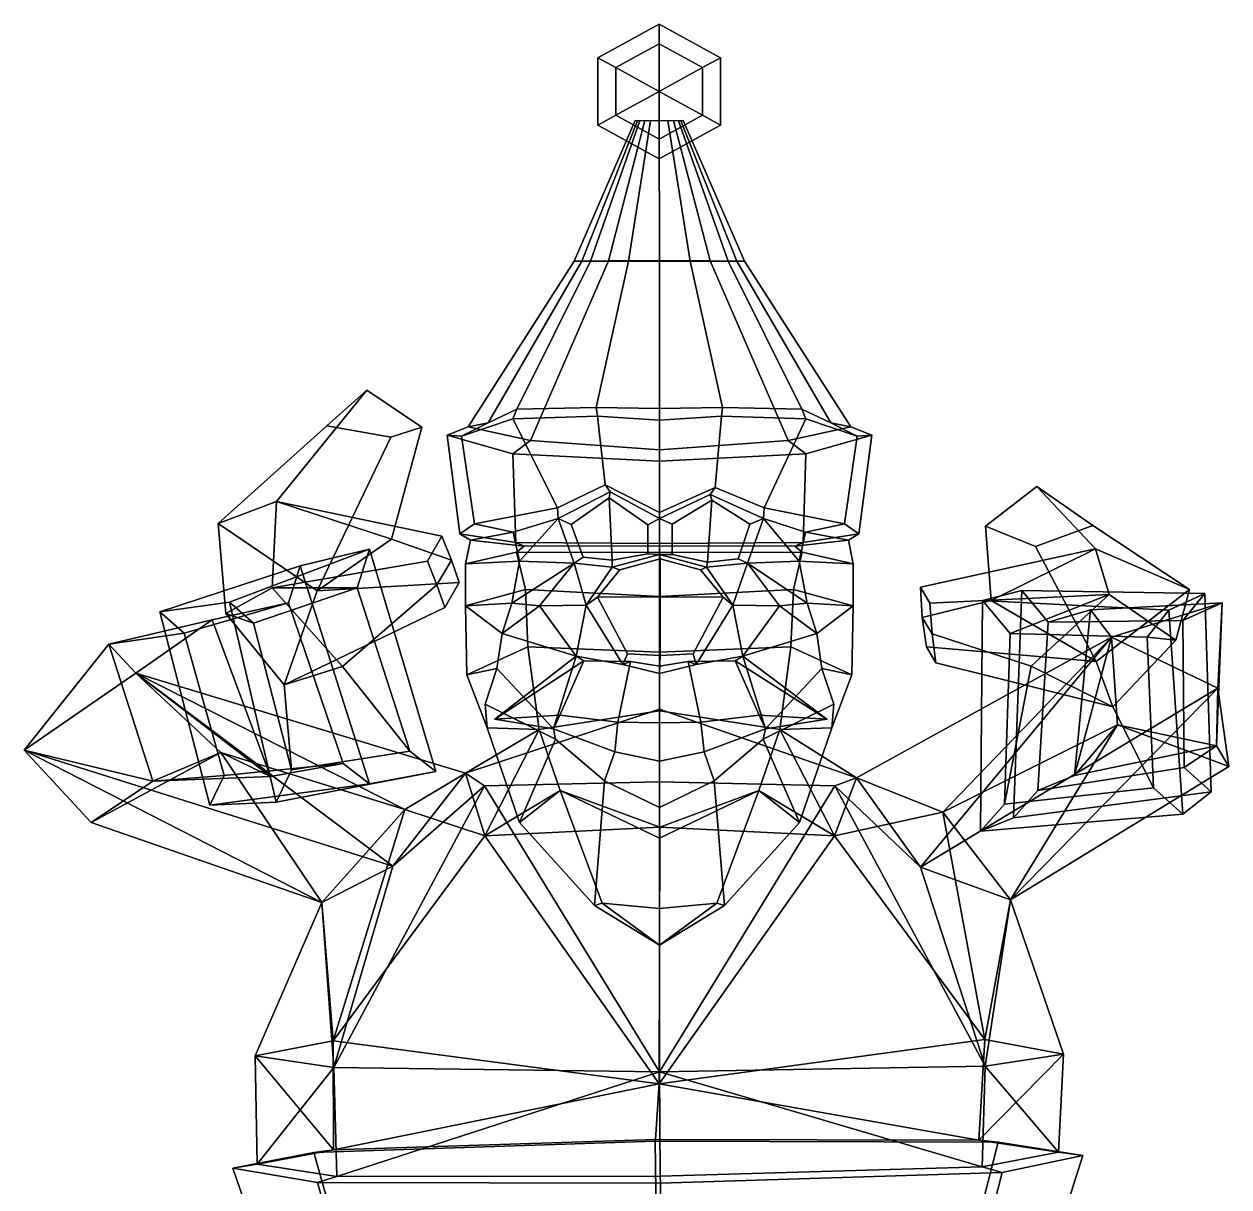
# Model space of a CAD drawing. Extents: x -201 to 177, y -160 to 389.
# Drawn here: x -201 to 176.5, y 24.4 to 388.8 of the extents above; entities that cross this region are included whole.
import ezdxf

# ---------------------------------------------------------------- set-up
doc = ezdxf.new("R2010")
doc.units = 0

msp = doc.modelspace()

# ---------------------------------------------------------------- linework, layer by layer
for p in [(-53.499561, 170.965149, 96.495125), (50.507008, 170.965149, 96.495125)]:
    msp.add_point(p)
for points in [[(-15.578745, 375.141785, 63.430351), (-1.969854, 382.606018, 63.430351), (-1.969851, 388.789612, 48.941158), (-21.21575, 378.233582, 48.941162)], [(-15.578739, 375.141785, 34.451965), (-21.21575, 378.233582, 48.941162), (-1.969851, 388.789612, 48.941158), (-1.969848, 382.606018, 34.451965)], [(11.639069, 375.141785, 63.430351), (17.276043, 378.233582, 48.941158), (-1.969851, 388.789612, 48.941158), (-1.969854, 382.606018, 63.430351)], [(11.639072, 375.141785, 34.451965), (-1.969848, 382.606018, 34.451965), (-1.969851, 388.789612, 48.941158), (17.276043, 378.233582, 48.941158)], [(-1.969855, 367.677551, 69.431976), (-1.969854, 382.606018, 63.430351), (-15.578745, 375.141785, 63.430351)], [(-1.969856, 367.677551, 28.450333), (-15.578739, 375.141785, 34.451965), (-1.969848, 382.606018, 34.451965)], [(-1.969856, 367.677551, 28.450333), (-1.969848, 382.606018, 34.451965), (11.639072, 375.141785, 34.451965)], [(-1.969855, 367.677551, 69.431976), (11.639069, 375.141785, 63.430351), (-1.969854, 382.606018, 63.430351)], [(-21.21575, 357.12149, 48.941162), (-15.578745, 360.213287, 63.430351), (-15.578745, 375.141785, 63.430351), (-21.21575, 378.233582, 48.941162)], [(-21.21575, 357.12149, 48.941162), (-21.21575, 378.233582, 48.941162), (-15.578739, 375.141785, 34.451965), (-15.578739, 360.213287, 34.451965)], [(17.276043, 357.12149, 48.941158), (17.276043, 378.233582, 48.941158), (11.639069, 375.141785, 63.430351), (11.639069, 360.213287, 63.430351)], [(17.276043, 357.12149, 48.941158), (11.639072, 360.213287, 34.451965), (11.639072, 375.141785, 34.451965), (17.276043, 378.233582, 48.941158)], [(-15.578745, 360.213287, 63.430351), (-1.969855, 367.677551, 69.431976), (-15.578745, 375.141785, 63.430351)], [(-15.578739, 360.213287, 34.451965), (-15.578739, 375.141785, 34.451965), (-1.969856, 367.677551, 28.450333)], [(11.639072, 360.213287, 34.451965), (-1.969856, 367.677551, 28.450333), (11.639072, 375.141785, 34.451965)], [(11.639069, 360.213287, 63.430351), (11.639069, 375.141785, 63.430351), (-1.969855, 367.677551, 69.431976)], [(-1.969854, 352.749054, 63.430351), (-1.969855, 367.677551, 69.431976), (-15.578745, 360.213287, 63.430351)], [(-1.969848, 352.749054, 34.451965), (-15.578739, 360.213287, 34.451965), (-1.969856, 367.677551, 28.450333)], [(-1.969848, 352.749054, 34.451965), (-1.969856, 367.677551, 28.450333), (11.639072, 360.213287, 34.451965)], [(-1.969854, 352.749054, 63.430351), (11.639069, 360.213287, 63.430351), (-1.969855, 367.677551, 69.431976)], [(-1.969851, 346.565491, 48.941158), (-1.969854, 352.749054, 63.430351), (-15.578745, 360.213287, 63.430351), (-21.21575, 357.12149, 48.941162)], [(-1.969851, 346.565491, 48.941158), (-21.21575, 357.12149, 48.941162), (-15.578739, 360.213287, 34.451965), (-1.969848, 352.749054, 34.451965)], [(-1.969851, 346.565491, 48.941158), (17.276043, 357.12149, 48.941158), (11.639069, 360.213287, 63.430351), (-1.969854, 352.749054, 63.430351)], [(-1.969851, 346.565491, 48.941158), (-1.969848, 352.749054, 34.451965), (11.639072, 360.213287, 34.451965), (17.276043, 357.12149, 48.941158)], [(-9.452437, 358.544159, 47.415455), (-6.451492, 358.563049, 43.899387), (-17.898188, 314.563049, 30.320601), (-28.615849, 314.544159, 41.662754)], [(-8.765778, 358.524811, 51.012367), (-9.452437, 358.544159, 47.415455), (-28.615849, 314.544159, 41.662754), (-26.163492, 314.524811, 53.265697)], [(-8.015762, 358.500824, 55.471481), (-8.765778, 358.524811, 51.012367), (-26.163492, 314.524811, 53.265697), (-23.484865, 314.500824, 67.64994)], [(-4.675262, 358.489166, 57.636448), (-8.015762, 358.500824, 55.471481), (-23.484865, 314.500824, 67.64994), (-11.554507, 314.489166, 74.633705)], [(-6.451492, 358.563049, 43.899387), (-1.97984, 358.575806, 41.530643), (-1.928, 314.575806, 22.679499), (-17.898188, 314.563049, 30.320601)], [(-1.97984, 358.482361, 58.899921), (-4.675262, 358.489166, 57.636448), (-11.554507, 314.489166, 74.633705), (-1.928, 314.482361, 78.709419)], [(2.491812, 358.563049, 43.899387), (14.042187, 314.563049, 30.320601), (-1.928, 314.575806, 22.679499), (-1.97984, 358.575806, 41.530643)], [(-1.97984, 358.482361, 58.899921), (-1.928, 314.482361, 78.709419), (7.698507, 314.489166, 74.633705), (0.715582, 358.489166, 57.636448)], [(0.715582, 358.489166, 57.636448), (7.698507, 314.489166, 74.633705), (19.628866, 314.500824, 67.64994), (4.056083, 358.500824, 55.471481)], [(5.49276, 358.544159, 47.415455), (24.759855, 314.544159, 41.662754), (14.042187, 314.563049, 30.320601), (2.491812, 358.563049, 43.899387)], [(4.056083, 358.500824, 55.471481), (19.628866, 314.500824, 67.64994), (22.307491, 314.524811, 53.265697), (4.806098, 358.524811, 51.012367)], [(4.806098, 358.524811, 51.012367), (22.307491, 314.524811, 53.265697), (24.759855, 314.544159, 41.662754), (5.49276, 358.544159, 47.415455)], [(-42.271126, 258.302338, 16.319864), (-61.859039, 262.550781, 37.509758), (-28.615849, 314.544159, 41.662754), (-17.898188, 314.563049, 30.320601)], [(-61.859039, 262.550781, 37.509758), (-55.5891, 263.85083, 60.679428), (-26.163492, 314.524811, 53.265697), (-28.615849, 314.544159, 41.662754)], [(-55.5891, 263.85083, 60.679428), (-46.548569, 268.130646, 88.605896), (-23.484865, 314.500824, 67.64994), (-26.163492, 314.524811, 53.265697)], [(-46.548569, 268.130646, 88.605896), (-21.688263, 268.646545, 101.565422), (-11.554507, 314.489166, 74.633705), (-23.484865, 314.500824, 67.64994)], [(-1.9, 255.407593, -2.974264), (-42.271126, 258.302338, 16.319864), (-17.898188, 314.563049, 30.320601), (-1.928, 314.575806, 22.679499)], [(-1.9, 268.329163, 108.993706), (-1.928, 314.482361, 78.709419), (-11.554507, 314.489166, 74.633705), (-21.688263, 268.646545, 101.565422)], [(-1.9, 255.407593, -2.974264), (-1.928, 314.575806, 22.679499), (14.042187, 314.563049, 30.320601), (38.471123, 258.302338, 16.319864)], [(-1.9, 268.329163, 108.993706), (17.88826, 268.646545, 101.565422), (7.698507, 314.489166, 74.633705), (-1.928, 314.482361, 78.709419)], [(42.748573, 268.130646, 88.605896), (19.628866, 314.500824, 67.64994), (7.698507, 314.489166, 74.633705), (17.88826, 268.646545, 101.565422)], [(38.471123, 258.302338, 16.319864), (14.042187, 314.563049, 30.320601), (24.759855, 314.544159, 41.662754), (58.059044, 262.550781, 37.509758)], [(51.789104, 263.85083, 60.679428), (22.307491, 314.524811, 53.265697), (19.628866, 314.500824, 67.64994), (42.748573, 268.130646, 88.605896)], [(58.059044, 262.550781, 37.509758), (24.759855, 314.544159, 41.662754), (22.307491, 314.524811, 53.265697), (51.789104, 263.85083, 60.679428)], [(-106.104324, 262.943878, 145.854721), (-93.538101, 274.044708, 138.04895), (-121.907433, 239.209473, 101.148438), (-140.196259, 232.330688, 124.64518)], [(-76.378258, 262.519043, 139.421951), (-85.895195, 227.375732, 109.800758), (-121.907433, 239.209473, 101.148438), (-93.538101, 274.044708, 138.04895)], [(-86.106537, 259.359802, 152.072952), (-76.378258, 262.519043, 139.421951), (-93.538101, 274.044708, 138.04895), (-106.104324, 262.943878, 145.854721)], [(-47.79092, 265.059784, 92.966484), (-46.548569, 268.130646, 88.605896), (-55.5891, 263.85083, 60.679428), (-63.887779, 259.687042, 61.73048)], [(-21.299599, 265.970154, 106.255333), (-21.688263, 268.646545, 101.565422), (-46.548569, 268.130646, 88.605896), (-47.79092, 265.059784, 92.966484)], [(-1.9, 264.691833, 112.282356), (-1.9, 268.329163, 108.993706), (-21.688263, 268.646545, 101.565422), (-21.299599, 265.970154, 106.255333)], [(-1.9, 264.691833, 112.282356), (17.499596, 265.970154, 106.255333), (17.88826, 268.646545, 101.565422), (-1.9, 268.329163, 108.993706)], [(17.499596, 265.970154, 106.255333), (43.990925, 265.059784, 92.966484), (42.748573, 268.130646, 88.605896), (17.88826, 268.646545, 101.565422)], [(43.990925, 265.059784, 92.966484), (60.08778, 259.687042, 61.73048), (51.789104, 263.85083, 60.679428), (42.748573, 268.130646, 88.605896)], [(-33.883507, 237.161682, 96.802116), (-47.79092, 265.059784, 92.966484), (-63.887779, 259.687042, 61.73048), (-59.840714, 232.232391, 77.739914)], [(-18.942772, 244.40741, 108.592934), (-21.299599, 265.970154, 106.255333), (-47.79092, 265.059784, 92.966484), (-33.883507, 237.161682, 96.802116)], [(-1.9, 235.742004, 112.074959), (-1.9, 264.691833, 112.282356), (-21.299599, 265.970154, 106.255333), (-18.942772, 244.40741, 108.592934)], [(-1.9, 235.742004, 112.074959), (15.546495, 243.599976, 108.592934), (17.499596, 265.970154, 106.255333), (-1.9, 264.691833, 112.282356)], [(15.546495, 243.599976, 108.592934), (30.955547, 237.161682, 96.802124), (43.990925, 265.059784, 92.966484), (17.499596, 265.970154, 106.255333)], [(30.955547, 237.161682, 96.802124), (56.040722, 232.232391, 77.739914), (60.08778, 259.687042, 61.73048), (43.990925, 265.059784, 92.966484)], [(-86.106537, 259.359802, 152.072952), (-106.104324, 262.943878, 145.854721), (-140.196259, 232.330688, 124.64518), (-109.155182, 211.216858, 126.610046)], [(-86.106537, 259.359802, 152.072952), (-109.155182, 211.216858, 126.610046), (-85.895195, 227.375732, 109.800758), (-76.378258, 262.519043, 139.421951)], [(-63.887779, 259.687042, 61.73048), (-55.5891, 263.85083, 60.679428), (-61.859039, 262.550781, 37.509758), (-68.413467, 259.932465, 35.851646)], [(-68.413467, 259.932465, 35.851646), (-61.859039, 262.550781, 37.509758), (-42.271126, 258.302338, 16.319864), (-47.799843, 254.167389, 12.511164)], [(64.613472, 259.932465, 35.851646), (43.999844, 254.167389, 12.511164), (38.471123, 258.302338, 16.319864), (58.059044, 262.550781, 37.509758)], [(60.08778, 259.687042, 61.73048), (64.613472, 259.932465, 35.851646), (58.059044, 262.550781, 37.509758), (51.789104, 263.85083, 60.679428)], [(-59.840714, 232.232391, 77.739914), (-63.887779, 259.687042, 61.73048), (-68.413467, 259.932465, 35.851646), (-64.414131, 229.068604, 40.018829)], [(-64.414131, 229.068604, 40.018829), (-68.413467, 259.932465, 35.851646), (-47.799843, 254.167389, 12.511164), (-46.904514, 226.330261, 13.866787)], [(-47.799843, 254.167389, 12.511164), (-42.271126, 258.302338, 16.319864), (-1.9, 255.407593, -2.974264), (-1.9, 251.79187, -7.526243)], [(43.999844, 254.167389, 12.511164), (-1.9, 251.79187, -7.526243), (-1.9, 255.407593, -2.974264), (38.471123, 258.302338, 16.319864)], [(60.614136, 229.068604, 40.018829), (43.104519, 226.330261, 13.866787), (43.999844, 254.167389, 12.511164), (64.613472, 259.932465, 35.851646)], [(56.040722, 232.232391, 77.739914), (60.614136, 229.068604, 40.018829), (64.613472, 259.932465, 35.851646), (60.08778, 259.687042, 61.73048)], [(-46.904514, 226.330261, 13.866787), (-47.799843, 254.167389, 12.511164), (-1.9, 251.79187, -7.526243), (-1.9, 226.044067, -5.901319)], [(43.104519, 226.330261, 13.866787), (-1.9, 226.044067, -5.901319), (-1.9, 251.79187, -7.526243), (43.999844, 254.167389, 12.511164)], [(-18.942772, 244.40741, 108.592934), (-33.883507, 237.161682, 96.802116), (-33.590797, 233.864807, 94.976685), (-17.374081, 242.192871, 107.094673)], [(-17.632929, 240.297668, 104.469688), (-17.374081, 242.192871, 107.094673), (-33.590797, 233.864807, 94.976685), (-29.570061, 231.928955, 94.654114)], [(-1.9, 235.742004, 112.074959), (-18.942772, 244.40741, 108.592934), (-17.374081, 242.192871, 107.094673), (-1.9, 233.860413, 109.102097)], [(-17.632929, 240.297668, 104.469688), (-5.485055, 231.925781, 106.095718), (-1.9, 233.860413, 109.102097), (-17.374081, 242.192871, 107.094673)], [(-1.9, 235.742004, 112.074959), (-1.9, 233.860413, 109.102097), (13.977801, 241.385437, 107.094673), (15.546495, 243.599976, 108.592934)], [(15.546495, 243.599976, 108.592934), (13.977801, 241.385437, 107.094673), (30.662834, 233.864807, 94.976685), (30.955547, 237.161682, 96.802124)], [(115.934364, 225.089081, 149.764633), (133.859131, 231.717468, 138.300156), (116.366211, 243.887878, 138.091156), (100.303787, 231.459351, 140.674362)], [(100.303787, 231.459351, 140.674362), (116.366211, 243.887878, 138.091156), (134.771759, 224.406067, 77.729561), (102.049583, 208.185608, 93.732841)], [(133.859131, 231.717468, 138.300156), (164.143494, 211.631989, 94.173965), (134.771759, 224.406067, 77.729561), (116.366211, 243.887878, 138.091156)], [(-140.196259, 232.330688, 124.64518), (-121.907433, 239.209473, 101.148438), (-123.286186, 212.124847, 87.953026), (-137.731277, 204.10434, 108.167786)], [(-70.037285, 228.307617, 96.173248), (-74.534126, 220.538757, 89.876015), (-123.286186, 212.124847, 87.953026), (-121.907433, 239.209473, 101.148438)], [(-66.995583, 220.799744, 103.394608), (-70.037285, 228.307617, 96.173248), (-121.907433, 239.209473, 101.148438), (-85.895195, 227.375732, 109.800758)], [(-16.733572, 220.804565, 102.64016), (-17.632929, 240.297668, 104.469688), (-29.570061, 231.928955, 94.654114), (-25.823059, 221.739136, 97.547935)], [(-5.485055, 231.925781, 106.095718), (-17.632929, 240.297668, 104.469688), (-16.733572, 220.804565, 102.64016), (-5.485055, 222.808533, 106.939919)], [(14.484674, 239.602539, 104.268639), (13.977801, 241.385437, 107.094673), (-1.9, 233.860413, 109.102097), (2.138192, 232.045044, 106.276031)], [(2.138192, 232.045044, 106.276031), (2.138192, 222.540436, 107.318275), (13.16766, 220.1922, 102.009949), (14.484674, 239.602539, 104.268639)], [(13.16766, 220.1922, 102.009949), (22.729984, 221.188232, 95.723228), (26.404018, 232.048462, 92.15062), (14.484674, 239.602539, 104.268639)], [(14.484674, 239.602539, 104.268639), (26.404018, 232.048462, 92.15062), (30.662834, 233.864807, 94.976685), (13.977801, 241.385437, 107.094673)], [(-47.675175, 229.576508, 78.249641), (-33.590797, 233.864807, 94.976685), (-33.883507, 237.161682, 96.802116), (-59.840714, 232.232391, 77.739914)], [(43.875175, 229.576508, 78.249641), (56.040722, 232.232391, 77.739914), (30.955547, 237.161682, 96.802124), (30.662834, 233.864807, 94.976685)], [(-109.155182, 211.216858, 126.610046), (-140.196259, 232.330688, 124.64518), (-137.731277, 204.10434, 108.167786), (-119.474747, 181.783051, 111.042107)], [(-59.840714, 232.232391, 77.739914), (-64.414131, 229.068604, 40.018829), (-61.108589, 227.054871, 41.26128), (-47.675175, 229.576508, 78.249641)], [(-45.702423, 220.459045, 78.655991), (-33.590797, 233.864807, 94.976685), (-47.675175, 229.576508, 78.249641)], [(-28.66053, 219.898438, 98.549278), (-33.590797, 233.864807, 94.976685), (-45.702423, 220.459045, 78.655991)], [(-25.823059, 221.739136, 97.547935), (-29.570061, 231.928955, 94.654114), (-33.590797, 233.864807, 94.976685), (-28.66053, 219.898438, 98.549278)], [(-5.485055, 222.808533, 106.939919), (-1.9, 222.561096, 110.144325), (-1.9, 233.860413, 109.102097), (-5.485055, 231.925781, 106.095718)], [(2.138192, 222.540436, 107.318275), (2.138192, 232.045044, 106.276031), (-1.9, 233.860413, 109.102097), (-1.9, 222.561096, 110.144325)], [(22.729984, 221.188232, 95.723228), (25.732569, 219.898438, 98.549278), (30.662834, 233.864807, 94.976685), (26.404018, 232.048462, 92.15062)], [(25.732569, 219.898438, 98.549278), (41.90242, 220.459045, 78.655991), (30.662834, 233.864807, 94.976685)], [(41.90242, 220.459045, 78.655991), (43.875175, 229.576508, 78.249641), (30.662834, 233.864807, 94.976685)], [(56.040722, 232.232391, 77.739914), (43.875175, 229.576508, 78.249641), (57.308598, 227.054871, 41.26128), (60.614136, 229.068604, 40.018829)], [(115.934364, 225.089081, 149.764633), (100.303787, 231.459351, 140.674362), (102.049583, 208.185608, 93.732841), (134.905823, 189.063354, 98.205177)], [(115.934364, 225.089081, 149.764633), (134.905823, 189.063354, 98.205177), (164.143494, 211.631989, 94.173965), (133.859131, 231.717468, 138.300156)], [(-64.638954, 213.762146, 110.651123), (-66.995583, 220.799744, 103.394608), (-85.895195, 227.375732, 109.800758), (-109.155182, 211.216858, 126.610046)], [(-66.995583, 220.799744, 103.394608), (-71.59671, 213.049011, 97.130127), (-74.534126, 220.538757, 89.876015), (-70.037285, 228.307617, 96.173248)], [(-64.414131, 229.068604, 40.018829), (-46.904514, 226.330261, 13.866787), (-44.318386, 225.217773, 14.896184), (-61.108589, 227.054871, 41.26128)], [(-47.675175, 229.576508, 78.249641), (-61.108589, 227.054871, 41.26128), (-62.612999, 219.642883, 42.462151), (-45.702423, 220.459045, 78.655991)], [(-62.612999, 219.642883, 42.462151), (-61.108589, 227.054871, 41.26128), (-44.318386, 225.217773, 14.896184), (-46.630749, 223.322266, 12.67251)], [(60.614136, 229.068604, 40.018829), (57.308598, 227.054871, 41.26128), (40.518391, 225.217773, 14.896184), (43.104519, 226.330261, 13.866787)], [(58.813, 219.642883, 42.462151), (42.830746, 223.322266, 12.67251), (40.518391, 225.217773, 14.896184), (57.308598, 227.054871, 41.26128)], [(43.875175, 229.576508, 78.249641), (41.90242, 220.459045, 78.655991), (58.813, 219.642883, 42.462151), (57.308598, 227.054871, 41.26128)], [(-136.609909, 207.613678, 133.248962), (-92.766388, 224.226807, 92.431084), (-114.454132, 218.975708, 68.946381), (-158.400375, 204.595764, 108.488457)], [(-136.609909, 207.613678, 133.248962), (-129.069183, 201.096344, 127.73439), (-96.632813, 212.172882, 97.435585), (-92.766388, 224.226807, 92.431084)], [(-92.741112, 150.715637, 60.065868), (-114.454132, 218.975708, 68.946381), (-92.766388, 224.226807, 92.431084), (-72.006157, 154.599731, 85.604805)], [(-72.006157, 154.599731, 85.604805), (-92.766388, 224.226807, 92.431084), (-96.632813, 212.172882, 97.435585), (-80.126953, 160.934265, 91.640327)], [(-62.634781, 206.448975, 44.641083), (-62.612999, 219.642883, 42.462151), (-46.630749, 223.322266, 12.67251), (-43.885971, 211.625214, 11.188781)], [(-46.904514, 226.330261, 13.866787), (-1.9, 226.044067, -5.901319), (-1.9, 225.290588, -2.27502), (-44.318386, 225.217773, 14.896184)], [(-46.630749, 223.322266, 12.67251), (-44.318386, 225.217773, 14.896184), (-1.9, 225.290588, -2.27502), (-1.9, 223.248108, -2.405132)], [(-43.885971, 211.625214, 11.188781), (-46.630749, 223.322266, 12.67251), (-1.9, 223.248108, -2.405132), (-1.9, 209.371887, -0.945824)], [(-16.733572, 220.804565, 102.64016), (-16.70068, 218.617523, 104.835991), (-1.9, 222.561096, 110.144325), (-5.485055, 222.808533, 106.939919)], [(43.104519, 226.330261, 13.866787), (40.518391, 225.217773, 14.896184), (-1.9, 225.290588, -2.27502), (-1.9, 226.044067, -5.901319)], [(42.830746, 223.322266, 12.67251), (-1.9, 223.248108, -2.405132), (-1.9, 225.290588, -2.27502), (40.518391, 225.217773, 14.896184)], [(40.085972, 211.625214, 11.188781), (-1.9, 209.371887, -0.945824), (-1.9, 223.248108, -2.405132), (42.830746, 223.322266, 12.67251)], [(58.834785, 206.448975, 44.641083), (40.085972, 211.625214, 11.188781), (42.830746, 223.322266, 12.67251), (58.813, 219.642883, 42.462151)], [(79.877319, 212.367798, 84.716461), (134.771759, 224.406067, 77.729561), (138.977051, 210.038025, 49.624439), (82.859764, 207.295715, 73.855492)], [(80.467361, 202.788574, 90.501991), (102.049583, 208.185608, 93.732841), (134.771759, 224.406067, 77.729561), (79.877319, 212.367798, 84.716461)], [(164.143494, 211.631989, 94.173965), (159.946365, 195.740112, 64.280838), (138.977051, 210.038025, 49.624439), (134.771759, 224.406067, 77.729561)], [(-158.400375, 204.595764, 108.488457), (-114.454132, 218.975708, 68.946381), (-118.089989, 207.426239, 73.682739), (-150.76088, 197.946594, 102.908241)], [(-71.59671, 213.049011, 97.130127), (-101.212685, 187.478271, 89.172134), (-123.286186, 212.124847, 87.953026), (-74.534126, 220.538757, 89.876015)], [(-92.741112, 150.715637, 60.065868), (-101.019012, 157.128357, 66.224464), (-118.089989, 207.426239, 73.682739), (-114.454132, 218.975708, 68.946381)], [(-64.638954, 213.762146, 110.651123), (-69.158562, 205.972229, 104.338448), (-71.59671, 213.049011, 97.130127), (-66.995583, 220.799744, 103.394608)], [(-45.702423, 220.459045, 78.655991), (-62.612999, 219.642883, 42.462151), (-62.634781, 206.448975, 44.641083), (-48.144192, 207.359863, 78.504814)], [(-48.144192, 207.359863, 78.504814), (-28.66053, 219.898438, 98.549278), (-45.702423, 220.459045, 78.655991)], [(-39.490215, 206.543152, 101.72583), (-28.66053, 219.898438, 98.549278), (-48.144192, 207.359863, 78.504814)], [(-39.490215, 206.543152, 101.72583), (-24.858456, 206.696472, 104.760262), (-28.66053, 219.898438, 98.549278)], [(-16.733572, 220.804565, 102.64016), (-25.823059, 221.739136, 97.547935), (-28.66053, 219.898438, 98.549278), (-16.70068, 218.617523, 104.835991)], [(-24.858456, 206.696472, 104.760262), (-16.70068, 218.617523, 104.835991), (-28.66053, 219.898438, 98.549278)], [(-1.641618, 209.357849, 128.666168), (-1.641618, 221.174744, 124.536148), (-14.264492, 217.740479, 121.01963), (-21.34082, 209.176147, 122.216965)], [(-1.641618, 221.174744, 124.536148), (-1.9, 222.561096, 110.144325), (-16.70068, 218.617523, 104.835991), (-14.264492, 217.740479, 121.01963)], [(-1.641618, 221.174744, 124.536148), (10.981255, 217.740479, 121.01963), (12.900679, 218.617523, 104.835991), (-1.9, 222.561096, 110.144325)], [(13.16766, 220.1922, 102.009949), (2.138192, 222.540436, 107.318275), (-1.9, 222.561096, 110.144325), (12.900679, 218.617523, 104.835991)], [(-1.641618, 209.357849, 128.666168), (18.057583, 209.176147, 122.216965), (10.981255, 217.740479, 121.01963), (-1.641618, 221.174744, 124.536148)], [(13.16766, 220.1922, 102.009949), (12.900679, 218.617523, 104.835991), (25.732569, 219.898438, 98.549278), (22.729984, 221.188232, 95.723228)], [(21.058456, 206.696472, 104.760262), (25.732569, 219.898438, 98.549278), (12.900679, 218.617523, 104.835991)], [(35.690216, 206.543152, 101.72583), (25.732569, 219.898438, 98.549278), (21.058456, 206.696472, 104.760262)], [(44.344196, 207.359863, 78.504814), (41.90242, 220.459045, 78.655991), (25.732569, 219.898438, 98.549278)], [(35.690216, 206.543152, 101.72583), (44.344196, 207.359863, 78.504814), (25.732569, 219.898438, 98.549278)], [(41.90242, 220.459045, 78.655991), (44.344196, 207.359863, 78.504814), (58.834785, 206.448975, 44.641083), (58.813, 219.642883, 42.462151)], [(-21.34082, 209.176147, 122.216965), (-14.264492, 217.740479, 121.01963), (-16.70068, 218.617523, 104.835991), (-24.858456, 206.696472, 104.760262)], [(18.057583, 209.176147, 122.216965), (21.058456, 206.696472, 104.760262), (12.900679, 218.617523, 104.835991), (10.981255, 217.740479, 121.01963)], [(-137.731277, 204.10434, 108.167786), (-123.286186, 212.124847, 87.953026), (-96.632813, 212.172882, 97.435585), (-129.069183, 201.096344, 127.73439)], [(-101.212685, 187.478271, 89.172134), (-80.126953, 160.934265, 91.640327), (-96.632813, 212.172882, 97.435585), (-123.286186, 212.124847, 87.953026)], [(-64.638954, 213.762146, 110.651123), (-109.155182, 211.216858, 126.610046), (-119.474747, 181.783051, 111.042107), (-69.158562, 205.972229, 104.338448)], [(-69.158562, 205.972229, 104.338448), (-119.474747, 181.783051, 111.042107), (-101.212685, 187.478271, 89.172134), (-71.59671, 213.049011, 97.130127)], [(-62.198425, 184.894714, 46.003769), (-62.634781, 206.448975, 44.641083), (-43.885971, 211.625214, 11.188781), (-43.093254, 193.637543, 14.099627)], [(-43.093254, 193.637543, 14.099627), (-43.885971, 211.625214, 11.188781), (-1.9, 209.371887, -0.945824), (-1.9, 192.011841, 3.485335)], [(39.293255, 193.637543, 14.099627), (-1.9, 192.011841, 3.485335), (-1.9, 209.371887, -0.945824), (40.085972, 211.625214, 11.188781)], [(58.398434, 184.894714, 46.003769), (39.293255, 193.637543, 14.099627), (40.085972, 211.625214, 11.188781), (58.834785, 206.448975, 44.641083)], [(80.467361, 202.788574, 90.501991), (79.877319, 212.367798, 84.716461), (82.859764, 207.295715, 73.855492), (83.569847, 197.729858, 79.649452)], [(134.905823, 189.063354, 98.205177), (140.186768, 174.841278, 70.234856), (159.946365, 195.740112, 64.280838), (164.143494, 211.631989, 94.173965)], [(-11.916492, 191.428162, 117.381271), (-21.34082, 209.176147, 122.216965), (-24.858456, 206.696472, 104.760262), (-13.366461, 188.109436, 104.511536)], [(-1.641618, 190.906677, 122.611298), (-1.641618, 209.357849, 128.666168), (-21.34082, 209.176147, 122.216965), (-11.916492, 191.428162, 117.381271)], [(-1.641618, 190.906677, 122.611298), (8.633257, 191.428162, 117.381271), (18.057583, 209.176147, 122.216965), (-1.641618, 209.357849, 128.666168)], [(8.633257, 191.428162, 117.381271), (9.566461, 188.109436, 104.511536), (21.058456, 206.696472, 104.760262), (18.057583, 209.176147, 122.216965)], [(81.734131, 193.686676, 96.282524), (134.905823, 189.063354, 98.205177), (102.049583, 208.185608, 93.732841), (80.467361, 202.788574, 90.501991)], [(83.569847, 197.729858, 79.649452), (82.859764, 207.295715, 73.855492), (138.977051, 210.038025, 49.624439), (114.531754, 187.621277, 54.841793)], [(109.005348, 140.097229, 25.090178), (98.671623, 135.927673, 56.284576), (99.298851, 208.167358, 66.606979), (111.613258, 211.271179, 36.804539)], [(98.671623, 135.927673, 56.284576), (106.201393, 144.307861, 60.231201), (108.029694, 197.83783, 68.144859), (99.298851, 208.167358, 66.606979)], [(157.678741, 205.085144, 87.740768), (168.976547, 210.384644, 57.060318), (111.613258, 211.271179, 36.804539), (99.298851, 208.167358, 66.606979)], [(157.678741, 205.085144, 87.740768), (99.298851, 208.167358, 66.606979), (108.029694, 197.83783, 68.144859), (150.903763, 196.69989, 84.061653)], [(114.531754, 187.621277, 54.841793), (138.977051, 210.038025, 49.624439), (108.029694, 197.83783, 68.144859), (106.201393, 144.307861, 60.231201)], [(159.946365, 195.740112, 64.280838), (150.903763, 196.69989, 84.061653), (108.029694, 197.83783, 68.144859), (138.977051, 210.038025, 49.624439)], [(109.005348, 140.097229, 25.090178), (111.613258, 211.271179, 36.804539), (119.896629, 201.353943, 38.245838), (116.695961, 148.597412, 29.112171)], [(168.976547, 210.384644, 57.060318), (162.128693, 201.845398, 53.331974), (119.896629, 201.353943, 38.245838), (111.613258, 211.271179, 36.804539)], [(170.951859, 148.234192, 48.342697), (168.976547, 210.384644, 57.060318), (157.678741, 205.085144, 87.740768), (162.067459, 141.211853, 80.582573)], [(170.951859, 148.234192, 48.342697), (162.465836, 155.862427, 46.482456), (162.128693, 201.845398, 53.331974), (168.976547, 210.384644, 57.060318)], [(-150.76088, 197.946594, 102.908241), (-118.089989, 207.426239, 73.682739), (-142.064529, 202.122711, 47.143318), (-174.417511, 194.511475, 75.833275)], [(-142.716248, 143.987335, 103.671776), (-121.992966, 144.917847, 130.825684), (-136.609909, 207.613678, 133.248962), (-158.400375, 204.595764, 108.488457)], [(-142.716248, 143.987335, 103.671776), (-158.400375, 204.595764, 108.488457), (-150.76088, 197.946594, 102.908241), (-138.290588, 153.369537, 98.56778)], [(-142.064529, 202.122711, 47.143318), (-118.089989, 207.426239, 73.682739), (-101.019012, 157.128357, 66.224464), (-123.803566, 152.9776, 38.506351)], [(-119.474747, 181.783051, 111.042107), (-137.731277, 204.10434, 108.167786), (-129.069183, 201.096344, 127.73439), (-117.223282, 155.060333, 125.320557)], [(-121.992966, 144.917847, 130.825684), (-117.223282, 155.060333, 125.320557), (-129.069183, 201.096344, 127.73439), (-136.609909, 207.613678, 133.248962)], [(-48.144192, 207.359863, 78.504814), (-62.634781, 206.448975, 44.641083), (-51.210266, 197.836487, 77.948036)], [(-52.81601, 186.906616, 78.12674), (-51.210266, 197.836487, 77.948036), (-62.634781, 206.448975, 44.641083), (-62.198425, 184.894714, 46.003769)], [(-51.210266, 197.836487, 77.948036), (-39.490215, 206.543152, 101.72583), (-48.144192, 207.359863, 78.504814)], [(-27.993595, 190.729797, 98.608398), (-39.490215, 206.543152, 101.72583), (-51.210266, 197.836487, 77.948036)], [(-27.993595, 190.729797, 98.608398), (-24.858456, 206.696472, 104.760262), (-39.490215, 206.543152, 101.72583)], [(-13.366461, 188.109436, 104.511536), (-24.858456, 206.696472, 104.760262), (-27.993595, 190.729797, 98.608398)], [(9.566461, 188.109436, 104.511536), (24.193596, 190.729797, 98.608398), (21.058456, 206.696472, 104.760262)], [(24.193596, 190.729797, 98.608398), (35.690216, 206.543152, 101.72583), (21.058456, 206.696472, 104.760262)], [(24.193596, 190.729797, 98.608398), (47.410271, 197.836487, 77.948036), (35.690216, 206.543152, 101.72583)], [(47.410271, 197.836487, 77.948036), (44.344196, 207.359863, 78.504814), (35.690216, 206.543152, 101.72583)], [(44.344196, 207.359863, 78.504814), (47.410271, 197.836487, 77.948036), (58.834785, 206.448975, 44.641083)], [(49.016014, 186.906616, 78.12674), (58.398434, 184.894714, 46.003769), (58.834785, 206.448975, 44.641083), (47.410271, 197.836487, 77.948036)], [(133.155838, 205.282593, 4.839164), (128.141205, 153.275421, -4.825712), (116.695961, 148.597412, 29.112171), (119.896629, 201.353943, 38.245838)], [(162.128693, 201.845398, 53.331974), (174.370453, 207.45697, 19.818716), (133.155838, 205.282593, 4.839164), (119.896629, 201.353943, 38.245838)], [(128.141205, 153.275421, -4.825712), (133.155838, 205.282593, 4.839164), (139.782288, 196.689392, -47.176369)], [(174.370453, 207.45697, 19.818716), (139.782288, 196.689392, -47.176369), (133.155838, 205.282593, 4.839164)], [(174.370453, 207.45697, 19.818716), (173.072357, 180.644714, -65.789093), (139.782288, 196.689392, -47.176369)], [(162.067459, 141.211853, 80.582573), (157.678741, 205.085144, 87.740768), (150.903763, 196.69989, 84.061653), (152.911224, 149.462494, 78.578423)], [(172.610809, 162.657867, 12.403302), (174.370453, 207.45697, 19.818716), (162.128693, 201.845398, 53.331974), (162.465836, 155.862427, 46.482456)], [(172.610809, 162.657867, 12.403302), (173.072357, 180.644714, -65.789093), (174.370453, 207.45697, 19.818716)], [(-174.417511, 194.511475, 75.833275), (-142.064529, 202.122711, 47.143318), (-165.984299, 185.442444, 1.320026)], [(-123.803566, 152.9776, 38.506351), (-165.984299, 185.442444, 1.320026), (-142.064529, 202.122711, 47.143318)], [(81.734131, 193.686676, 96.282524), (80.467361, 202.788574, 90.501991), (83.569847, 197.729858, 79.649452), (84.736359, 188.600952, 85.390495)], [(-160.659622, 151.57428, 70.161972), (-138.290588, 153.369537, 98.56778), (-150.76088, 197.946594, 102.908241), (-174.417511, 194.511475, 75.833275)], [(-52.81601, 186.906616, 78.12674), (-35.101604, 167.903839, 104.917747), (-27.993595, 190.729797, 98.608398), (-51.210266, 197.836487, 77.948036)], [(49.016014, 186.906616, 78.12674), (47.410271, 197.836487, 77.948036), (24.193596, 190.729797, 98.608398), (31.301603, 167.903839, 104.917747)], [(86.856232, 141.828583, 45.598557), (139.782288, 196.689392, -47.176369), (59.834824, 152.635468, 5.070443)], [(79.86747, 124.611786, -28.047304), (59.834824, 152.635468, 5.070443), (139.782288, 196.689392, -47.176369)], [(79.86747, 124.611786, -28.047304), (139.782288, 196.689392, -47.176369), (173.072357, 180.644714, -65.789093)], [(84.736359, 188.600952, 85.390495), (83.569847, 197.729858, 79.649452), (114.531754, 187.621277, 54.841793), (140.186768, 174.841278, 70.234856)], [(86.856232, 141.828583, 45.598557), (141.64679, 169.216919, -5.768358), (139.782288, 196.689392, -47.176369)], [(128.141205, 153.275421, -4.825712), (139.782288, 196.689392, -47.176369), (141.64679, 169.216919, -5.768358)], [(140.186768, 174.841278, 70.234856), (152.911224, 149.462494, 78.578423), (150.903763, 196.69989, 84.061653), (159.946365, 195.740112, 64.280838)], [(-174.417511, 194.511475, 75.833275), (-165.984299, 185.442444, 1.320026), (-200.961899, 161.259644, -0.534764)], [(-160.659622, 151.57428, 70.161972), (-174.417511, 194.511475, 75.833275), (-200.961899, 161.259644, -0.534764)], [(-55.869884, 168.283051, 50.112881), (-62.198425, 184.894714, 46.003769), (-43.093254, 193.637543, 14.099627), (-39.614113, 167.743103, 31.855993)], [(-39.614113, 167.743103, 31.855993), (-43.093254, 193.637543, 14.099627), (-1.9, 192.011841, 3.485335), (-1.878063, 173.599609, 8.88728)], [(35.869949, 167.743103, 31.855993), (-1.878063, 173.599609, 8.88728), (-1.9, 192.011841, 3.485335), (39.293255, 193.637543, 14.099627)], [(52.069885, 168.283051, 50.112881), (35.869949, 167.743103, 31.855993), (39.293255, 193.637543, 14.099627), (58.398434, 184.894714, 46.003769)], [(81.734131, 193.686676, 96.282524), (84.736359, 188.600952, 85.390495), (140.186768, 174.841278, 70.234856), (134.905823, 189.063354, 98.205177)], [(-25.627405, 189.309143, 112.608627), (-27.993595, 190.729797, 98.608398), (-53.499561, 170.965149, 96.495125)], [(-53.499561, 170.965149, 96.495125), (-27.993595, 190.729797, 98.608398), (-35.101604, 167.903839, 104.917747)], [(-33.104607, 172.260437, 115.00264), (-25.627405, 189.309143, 112.608627), (-53.499561, 170.965149, 96.495125)], [(-10.930035, 189.046875, 112.725739), (-25.627405, 189.309143, 112.608627), (-33.104607, 172.260437, 115.00264), (-14.890987, 170.069122, 123.670204)], [(-25.627405, 189.309143, 112.608627), (-10.930035, 189.046875, 112.725739), (-13.366461, 188.109436, 104.511536), (-27.993595, 190.729797, 98.608398)], [(-14.890987, 170.069122, 123.670204), (-1.9, 169.865662, 124.353912), (-1.9, 187.632874, 115.474304), (-10.930035, 189.046875, 112.725739)], [(-1.641618, 190.906677, 122.611298), (-11.916492, 191.428162, 117.381271), (-13.366461, 188.109436, 104.511536), (-1.9, 185.322083, 110.43103)], [(-1.9, 187.632874, 115.474304), (-1.9, 185.322083, 110.43103), (-13.366461, 188.109436, 104.511536), (-10.930035, 189.046875, 112.725739)], [(-1.641618, 190.906677, 122.611298), (-1.9, 185.322083, 110.43103), (9.566461, 188.109436, 104.511536), (8.633257, 191.428162, 117.381271)], [(11.090986, 170.069122, 123.670204), (7.130035, 189.046875, 112.725739), (-1.9, 187.632874, 115.474304), (-1.9, 169.865662, 124.353912)], [(-1.9, 187.632874, 115.474304), (7.130035, 189.046875, 112.725739), (9.566461, 188.109436, 104.511536), (-1.9, 185.322083, 110.43103)], [(21.827406, 189.309143, 112.608627), (24.193596, 190.729797, 98.608398), (9.566461, 188.109436, 104.511536), (7.130035, 189.046875, 112.725739)], [(7.130035, 189.046875, 112.725739), (11.090986, 170.069122, 123.670204), (29.304607, 172.260437, 115.00264), (21.827406, 189.309143, 112.608627)], [(21.827406, 189.309143, 112.608627), (50.507008, 170.965149, 96.495125), (24.193596, 190.729797, 98.608398)], [(29.304607, 172.260437, 115.00264), (50.507008, 170.965149, 96.495125), (21.827406, 189.309143, 112.608627)], [(50.507008, 170.965149, 96.495125), (31.301603, 167.903839, 104.917747), (24.193596, 190.729797, 98.608398)], [(-85.410553, 124.945496, -27.472841), (-200.961899, 161.259644, -0.534764), (-165.984299, 185.442444, 1.320026)], [(-81.651154, 142.663452, 48.291748), (-62.682533, 154.03244, 1.705833), (-165.984299, 185.442444, 1.320026)], [(-81.651154, 142.663452, 48.291748), (-165.984299, 185.442444, 1.320026), (-139.28331, 160.581909, 37.622063)], [(-85.410553, 124.945496, -27.472841), (-165.984299, 185.442444, 1.320026), (-62.682533, 154.03244, 1.705833)], [(-123.803566, 152.9776, 38.506351), (-139.28331, 160.581909, 37.622063), (-165.984299, 185.442444, 1.320026)], [(-119.474747, 181.783051, 111.042107), (-117.223282, 155.060333, 125.320557), (-80.126953, 160.934265, 91.640327), (-101.212685, 187.478271, 89.172134)], [(-55.869884, 168.283051, 50.112881), (-56.539234, 175.648529, 81.29702), (-52.81601, 186.906616, 78.12674), (-62.198425, 184.894714, 46.003769)], [(-52.81601, 186.906616, 78.12674), (-56.539234, 175.648529, 81.29702), (-34.418434, 164.682098, 95.906563), (-35.101604, 167.903839, 104.917747)], [(49.016014, 186.906616, 78.12674), (31.301603, 167.903839, 104.917747), (30.618433, 164.682098, 95.906563), (52.739243, 175.648529, 81.29702)], [(52.069885, 168.283051, 50.112881), (58.398434, 184.894714, 46.003769), (49.016014, 186.906616, 78.12674), (52.739243, 175.648529, 81.29702)], [(140.186768, 174.841278, 70.234856), (114.531754, 187.621277, 54.841793), (106.201393, 144.307861, 60.231201), (152.911224, 149.462494, 78.578423)], [(108.082764, 114.384399, 4.265583), (79.86747, 124.611786, -28.047304), (173.072357, 180.644714, -65.789093)], [(176.529877, 156.142975, -31.243889), (108.082764, 114.384399, 4.265583), (173.072357, 180.644714, -65.789093)], [(172.610809, 162.657867, 12.403302), (176.529877, 156.142975, -31.243889), (173.072357, 180.644714, -65.789093)], [(-1.853932, 174.15625, 5.078217), (-1.857344, 151.380615, -46.094997), (-56.752666, 150.062042, -36.493587), (-62.682533, 154.03244, 1.705833)], [(-1.853932, 174.15625, 5.078217), (-62.682533, 154.03244, 1.705833), (-39.614113, 167.743103, 31.855993), (-1.878063, 173.599609, 8.88728)], [(-34.418434, 164.682098, 95.906563), (-56.539234, 175.648529, 81.29702), (-55.869884, 168.283051, 50.112881), (-45.791817, 138.63559, 66.107307)], [(-1.878063, 173.599609, 8.88728), (35.869949, 167.743103, 31.855993), (59.834824, 152.635468, 5.070443), (-1.853932, 174.15625, 5.078217)], [(-1.853932, 174.15625, 5.078217), (59.834824, 152.635468, 5.070443), (53.064346, 150.062042, -36.493587), (-1.857344, 151.380615, -46.094997)], [(30.618433, 164.682098, 95.906563), (41.991817, 138.63559, 66.107307), (52.069885, 168.283051, 50.112881), (52.739243, 175.648529, 81.29702)], [(-35.101604, 167.903839, 104.917747), (-33.104607, 172.260437, 115.00264), (-53.499561, 170.965149, 96.495125)], [(-14.890987, 170.069122, 123.670204), (-33.104607, 172.260437, 115.00264), (-35.101604, 167.903839, 104.917747), (-15.892614, 160.770081, 113.76458)], [(-1.9, 169.865662, 124.353912), (-14.890987, 170.069122, 123.670204), (-15.892614, 160.770081, 113.76458), (-1.9, 157.803284, 119.235947)], [(-1.9, 169.865662, 124.353912), (-1.9, 157.803284, 119.235947), (12.092613, 160.770081, 113.76458), (11.090986, 170.069122, 123.670204)], [(11.090986, 170.069122, 123.670204), (12.092613, 160.770081, 113.76458), (31.301603, 167.903839, 104.917747), (29.304607, 172.260437, 115.00264)], [(31.301603, 167.903839, 104.917747), (50.507008, 170.965149, 96.495125), (29.304607, 172.260437, 115.00264)], [(-62.682533, 154.03244, 1.705833), (-56.614574, 134.426819, 59.291286), (-39.614113, 167.743103, 31.855993)], [(-56.614574, 134.426819, 59.291286), (-32.955341, 148.572601, 60.032959), (-39.614113, 167.743103, 31.855993)], [(-45.791817, 138.63559, 66.107307), (-55.869884, 168.283051, 50.112881), (-39.614113, 167.743103, 31.855993), (-32.955341, 148.572601, 60.032959)], [(-19.074909, 151.618591, 115.812431), (-15.892614, 160.770081, 113.76458), (-35.101604, 167.903839, 104.917747), (-34.418434, 164.682098, 95.906563)], [(15.274906, 151.618591, 115.812431), (30.618433, 164.682098, 95.906563), (31.301603, 167.903839, 104.917747), (12.092613, 160.770081, 113.76458)], [(41.991817, 138.63559, 66.107307), (29.232119, 148.572601, 60.032959), (35.869949, 167.743103, 31.855993), (52.069885, 168.283051, 50.112881)], [(52.935226, 134.426819, 59.291286), (35.869949, 167.743103, 31.855993), (29.232119, 148.572601, 60.032959)], [(59.834824, 152.635468, 5.070443), (35.869949, 167.743103, 31.855993), (52.935226, 134.426819, 59.291286)], [(108.082764, 114.384399, 4.265583), (141.64679, 169.216919, -5.768358), (86.856232, 141.828583, 45.598557)], [(176.529877, 156.142975, -31.243889), (141.64679, 169.216919, -5.768358), (108.082764, 114.384399, 4.265583)], [(172.610809, 162.657867, 12.403302), (128.141205, 153.275421, -4.825712), (141.64679, 169.216919, -5.768358)], [(172.610809, 162.657867, 12.403302), (141.64679, 169.216919, -5.768358), (176.529877, 156.142975, -31.243889)], [(-22.260035, 112.634064, 97.859222), (-19.074909, 151.618591, 115.812431), (-34.418434, 164.682098, 95.906563), (-45.791817, 138.63559, 66.107307)], [(18.460033, 112.634064, 97.859222), (41.991817, 138.63559, 66.107307), (30.618433, 164.682098, 95.906563), (15.274906, 151.618591, 115.812431)], [(128.141205, 153.275421, -4.825712), (172.610809, 162.657867, 12.403302), (162.465836, 155.862427, 46.482456), (116.695961, 148.597412, 29.112171)], [(-107.719383, 113.529449, 12.348438), (-200.961899, 161.259644, -0.534764), (-85.410553, 124.945496, -27.472841)], [(-179.966721, 138.548828, 30.55677), (-200.961899, 161.259644, -0.534764), (-107.719383, 113.529449, 12.348438)], [(-160.659622, 151.57428, 70.161972), (-200.961899, 161.259644, -0.534764), (-179.966721, 138.548828, 30.55677)], [(-179.966721, 138.548828, 30.55677), (-107.719383, 113.529449, 12.348438), (-139.28331, 160.581909, 37.622063)], [(-160.659622, 151.57428, 70.161972), (-179.966721, 138.548828, 30.55677), (-139.28331, 160.581909, 37.622063)], [(-160.659622, 151.57428, 70.161972), (-139.28331, 160.581909, 37.622063), (-123.803566, 152.9776, 38.506351)], [(-107.719383, 113.529449, 12.348438), (-81.651154, 142.663452, 48.291748), (-139.28331, 160.581909, 37.622063)], [(-121.992966, 144.917847, 130.825684), (-72.006157, 154.599731, 85.604805), (-80.126953, 160.934265, 91.640327), (-117.223282, 155.060333, 125.320557)], [(-1.9, 143.273102, 122.178642), (-1.9, 157.803284, 119.235947), (-15.892614, 160.770081, 113.76458), (-19.074909, 151.618591, 115.812431)], [(-1.9, 143.273102, 122.178642), (15.274906, 151.618591, 115.812431), (12.092613, 160.770081, 113.76458), (-1.9, 157.803284, 119.235947)], [(-123.803566, 152.9776, 38.506351), (-101.019012, 157.128357, 66.224464), (-138.290588, 153.369537, 98.56778), (-160.659622, 151.57428, 70.161972)], [(-142.716248, 143.987335, 103.671776), (-138.290588, 153.369537, 98.56778), (-101.019012, 157.128357, 66.224464), (-92.741112, 150.715637, 60.065868)], [(170.951859, 148.234192, 48.342697), (109.005348, 140.097229, 25.090178), (116.695961, 148.597412, 29.112171), (162.465836, 155.862427, 46.482456)], [(-142.716248, 143.987335, 103.671776), (-92.741112, 150.715637, 60.065868), (-72.006157, 154.599731, 85.604805), (-121.992966, 144.917847, 130.825684)], [(-85.410553, 124.945496, -27.472841), (-62.682533, 154.03244, 1.705833), (-56.752666, 150.062042, -36.493587)], [(-81.651154, 142.663452, 48.291748), (-56.614574, 134.426819, 59.291286), (-62.682533, 154.03244, 1.705833)], [(-1.858337, 60.4879, -101.606789), (-56.752666, 150.062042, -36.493587), (-1.857344, 151.380615, -46.094997)], [(-1.9, 100.116898, 101.101158), (-1.9, 143.273102, 122.178642), (-19.074909, 151.618591, 115.812431), (-22.260035, 112.634064, 97.859222)], [(-1.9, 100.116898, 101.101158), (18.460033, 112.634064, 97.859222), (15.274906, 151.618591, 115.812431), (-1.9, 143.273102, 122.178642)], [(-1.858337, 60.4879, -101.606789), (-1.857344, 151.380615, -46.094997), (53.064346, 150.062042, -36.493587)], [(86.856232, 141.828583, 45.598557), (59.834824, 152.635468, 5.070443), (52.935226, 134.426819, 59.291286)], [(79.86747, 124.611786, -28.047304), (53.064346, 150.062042, -36.493587), (59.834824, 152.635468, 5.070443)], [(-103.943504, 61.821838, -67.363045), (-56.752666, 150.062042, -36.493587), (-1.858337, 60.4879, -101.606789)], [(-103.943504, 61.821838, -67.363045), (-85.410553, 124.945496, -27.472841), (-56.752666, 150.062042, -36.493587)], [(-1.823221, 137.163696, 67.180084), (-32.955341, 148.572601, 60.032959), (-56.614574, 134.426819, 59.291286)], [(-22.260035, 112.634064, 97.859222), (-45.791817, 138.63559, 66.107307), (-32.955341, 148.572601, 60.032959), (-19.841089, 113.326355, 81.952538)], [(-19.841089, 113.326355, 81.952538), (-32.955341, 148.572601, 60.032959), (-1.9, 133.728882, 56.009388), (-1.9, 111.6922, 77.656464)], [(-1.9, 133.728882, 56.009388), (-32.955341, 148.572601, 60.032959), (-1.823221, 137.163696, 67.180084)], [(16.041088, 113.326355, 81.952538), (-1.9, 111.6922, 77.656464), (-1.9, 133.728882, 56.009388), (29.232119, 148.572601, 60.032959)], [(-1.9, 133.728882, 56.009388), (-1.823221, 137.163696, 67.180084), (29.232119, 148.572601, 60.032959)], [(100.170059, 62.205093, -67.161591), (-1.858337, 60.4879, -101.606789), (53.064346, 150.062042, -36.493587)], [(-1.823221, 137.163696, 67.180084), (52.935226, 134.426819, 59.291286), (29.232119, 148.572601, 60.032959)], [(18.460033, 112.634064, 97.859222), (16.041088, 113.326355, 81.952538), (29.232119, 148.572601, 60.032959), (41.991817, 138.63559, 66.107307)], [(100.170059, 62.205093, -67.161591), (53.064346, 150.062042, -36.493587), (79.86747, 124.611786, -28.047304)], [(162.067459, 141.211853, 80.582573), (152.911224, 149.462494, 78.578423), (106.201393, 144.307861, 60.231201), (98.671623, 135.927673, 56.284576)], [(170.951859, 148.234192, 48.342697), (162.067459, 141.211853, 80.582573), (98.671623, 135.927673, 56.284576), (109.005348, 140.097229, 25.090178)], [(-104.073196, 70.18605, 86.862816), (-81.651154, 142.663452, 48.291748), (-107.719383, 113.529449, 12.348438)], [(-104.073196, 70.18605, 86.862816), (-56.614574, 134.426819, 59.291286), (-81.651154, 142.663452, 48.291748)], [(100.040359, 70.569305, 87.06427), (86.856232, 141.828583, 45.598557), (52.935226, 134.426819, 59.291286)], [(100.040359, 70.569305, 87.06427), (108.082764, 114.384399, 4.265583), (86.856232, 141.828583, 45.598557)], [(-2.019118, 56.732773, 116.882782), (-1.823221, 137.163696, 67.180084), (-56.614574, 134.426819, 59.291286)], [(-2.019118, 56.732773, 116.882782), (52.935226, 134.426819, 59.291286), (-1.823221, 137.163696, 67.180084)], [(-2.019118, 56.732773, 116.882782), (-56.614574, 134.426819, 59.291286), (-104.073196, 70.18605, 86.862816)], [(-2.019118, 56.732773, 116.882782), (100.040359, 70.569305, 87.06427), (52.935226, 134.426819, 59.291286)], [(-103.943504, 61.821838, -67.363045), (-107.719383, 113.529449, 12.348438), (-85.410553, 124.945496, -27.472841)], [(100.170059, 62.205093, -67.161591), (79.86747, 124.611786, -28.047304), (108.082764, 114.384399, 4.265583)], [(-104.073196, 70.18605, 86.862816), (-107.719383, 113.529449, 12.348438), (-128.602692, 65.490662, 1.113046)], [(-128.602692, 65.490662, 1.113046), (-107.719383, 113.529449, 12.348438), (-103.943504, 61.821838, -67.363045)], [(-1.9, 100.116898, 101.101158), (-22.260035, 112.634064, 97.859222), (-19.841089, 113.326355, 81.952538)], [(-1.9, 100.116898, 101.101158), (-19.841089, 113.326355, 81.952538), (-1.9, 111.6922, 77.656464)], [(-1.9, 100.116898, 101.101158), (-1.9, 111.6922, 77.656464), (16.041088, 113.326355, 81.952538)], [(-1.9, 100.116898, 101.101158), (16.041088, 113.326355, 81.952538), (18.460033, 112.634064, 97.859222)], [(100.040359, 70.569305, 87.06427), (124.714035, 65.966309, 1.363058), (108.082764, 114.384399, 4.265583)], [(124.714035, 65.966309, 1.363058), (100.170059, 62.205093, -67.161591), (108.082764, 114.384399, 4.265583)], [(-104.04776, 36.008652, 74.458374), (-104.073196, 70.18605, 86.862816), (-128.602692, 65.490662, 1.113046)], [(-104.04776, 36.008652, 74.458374), (-2.019118, 56.732773, 116.882782), (-104.073196, 70.18605, 86.862816)], [(98.225037, 39.047394, 76.055611), (100.040359, 70.569305, 87.06427), (-2.019118, 56.732773, 116.882782)], [(98.225037, 39.047394, 76.055611), (124.714035, 65.966309, 1.363058), (100.040359, 70.569305, 87.06427)], [(-104.04776, 36.008652, 74.458374), (-128.602692, 65.490662, 1.113046), (-127.928955, 31.567368, -0.930255)], [(-127.928955, 31.567368, -0.930255), (-128.602692, 65.490662, 1.113046), (-103.943504, 61.821838, -67.363045)], [(98.225037, 39.047394, 76.055611), (123.118042, 35.338837, 1.052128), (124.714035, 65.966309, 1.363058)], [(123.118042, 35.338837, 1.052128), (100.170059, 62.205093, -67.161591), (124.714035, 65.966309, 1.363058)], [(-127.928955, 31.567368, -0.930255), (-103.943504, 61.821838, -67.363045), (-103.007858, 27.632431, -80.111313)], [(-103.007858, 27.632431, -80.111313), (-103.943504, 61.821838, -67.363045), (-1.858337, 60.4879, -101.606789)], [(-103.007858, 27.632431, -80.111313), (-1.858337, 60.4879, -101.606789), (-1.712338, 27.792236, -109.46859)], [(99.264938, 30.671173, -78.514076), (-1.858337, 60.4879, -101.606789), (100.170059, 62.205093, -67.161591)], [(99.264938, 30.671173, -78.514076), (-1.712338, 27.792236, -109.46859), (-1.858337, 60.4879, -101.606789)], [(123.118042, 35.338837, 1.052128), (99.264938, 30.671173, -78.514076), (100.170059, 62.205093, -67.161591)], [(-104.04776, 36.008652, 74.458374), (-3.114793, 39.215393, 105.400826), (-2.019118, 56.732773, 116.882782)], [(98.225037, 39.047394, 76.055611), (-2.019118, 56.732773, 116.882782), (-3.114793, 39.215393, 105.400826)], [(-3.183486, 38.700089, 117.676849), (-3.114793, 39.215393, 105.400826), (-104.04776, 36.008652, 74.458374), (-110.190376, 35.199692, 82.76841)], [(-2.520233, -16.204071, 114.889526), (-3.183486, 38.700089, 117.676849), (-110.190376, 35.199692, 82.76841), (-95.087837, -18.524475, 80.144081)], [(-3.183486, 38.700089, 117.676849), (104.282738, 38.421722, 84.46199), (98.225037, 39.047394, 76.055611), (-3.114793, 39.215393, 105.400826)], [(-2.520233, -16.204071, 114.889526), (90.483452, -15.736649, 81.609444), (104.282738, 38.421722, 84.46199), (-3.183486, 38.700089, 117.676849)], [(104.282738, 38.421722, 84.46199), (90.483452, -15.736649, 81.609444), (113.578262, -19.92923, -1.826473), (130.757401, 34.279907, 1.052766)], [(130.757401, 34.279907, 1.052766), (123.118042, 35.338837, 1.052128), (98.225037, 39.047394, 76.055611), (104.282738, 38.421722, 84.46199)], [(-135.539978, 30.279327, -1.050041), (-110.190376, 35.199692, 82.76841), (-104.04776, 36.008652, 74.458374), (-127.928955, 31.567368, -0.930255)], [(-110.190376, 35.199692, 82.76841), (-135.539978, 30.279327, -1.050041), (-117.057594, -23.394073, -3.64768), (-95.087837, -18.524475, 80.144081)], [(113.578262, -19.92923, -1.826473), (91.658531, -25.201782, -93.054298), (105.457825, 28.956589, -90.201752), (130.757401, 34.279907, 1.052766)], [(105.457825, 28.956589, -90.201752), (99.264938, 30.671173, -78.514076), (123.118042, 35.338837, 1.052128), (130.757401, 34.279907, 1.052766)], [(-109.015289, 25.734558, -91.895332), (-135.539978, 30.279327, -1.050041), (-127.928955, 31.567368, -0.930255), (-103.007858, 27.632431, -80.111313)], [(-117.057594, -23.394073, -3.64768), (-135.539978, 30.279327, -1.050041), (-109.015289, 25.734558, -91.895332), (-93.91275, -27.989609, -94.519653)], [(105.457825, 28.956589, -90.201752), (-1.551113, 25.5495, -125.106331), (-1.712338, 27.792236, -109.46859), (99.264938, 30.671173, -78.514076)], [(-109.015289, 25.734558, -91.895332), (-103.007858, 27.632431, -80.111313), (-1.712338, 27.792236, -109.46859), (-1.551113, 25.5495, -125.106331)], [(91.658531, -25.201782, -93.054298), (-0.886862, -29.360603, -127.893082), (-1.551113, 25.5495, -125.106331), (105.457825, 28.956589, -90.201752)], [(-93.91275, -27.989609, -94.519653), (-109.015289, 25.734558, -91.895332), (-1.551113, 25.5495, -125.106331), (-0.886862, -29.360603, -127.893082)]]:
    msp.add_3dface(points)

doc.saveas('drawing.dxf')
